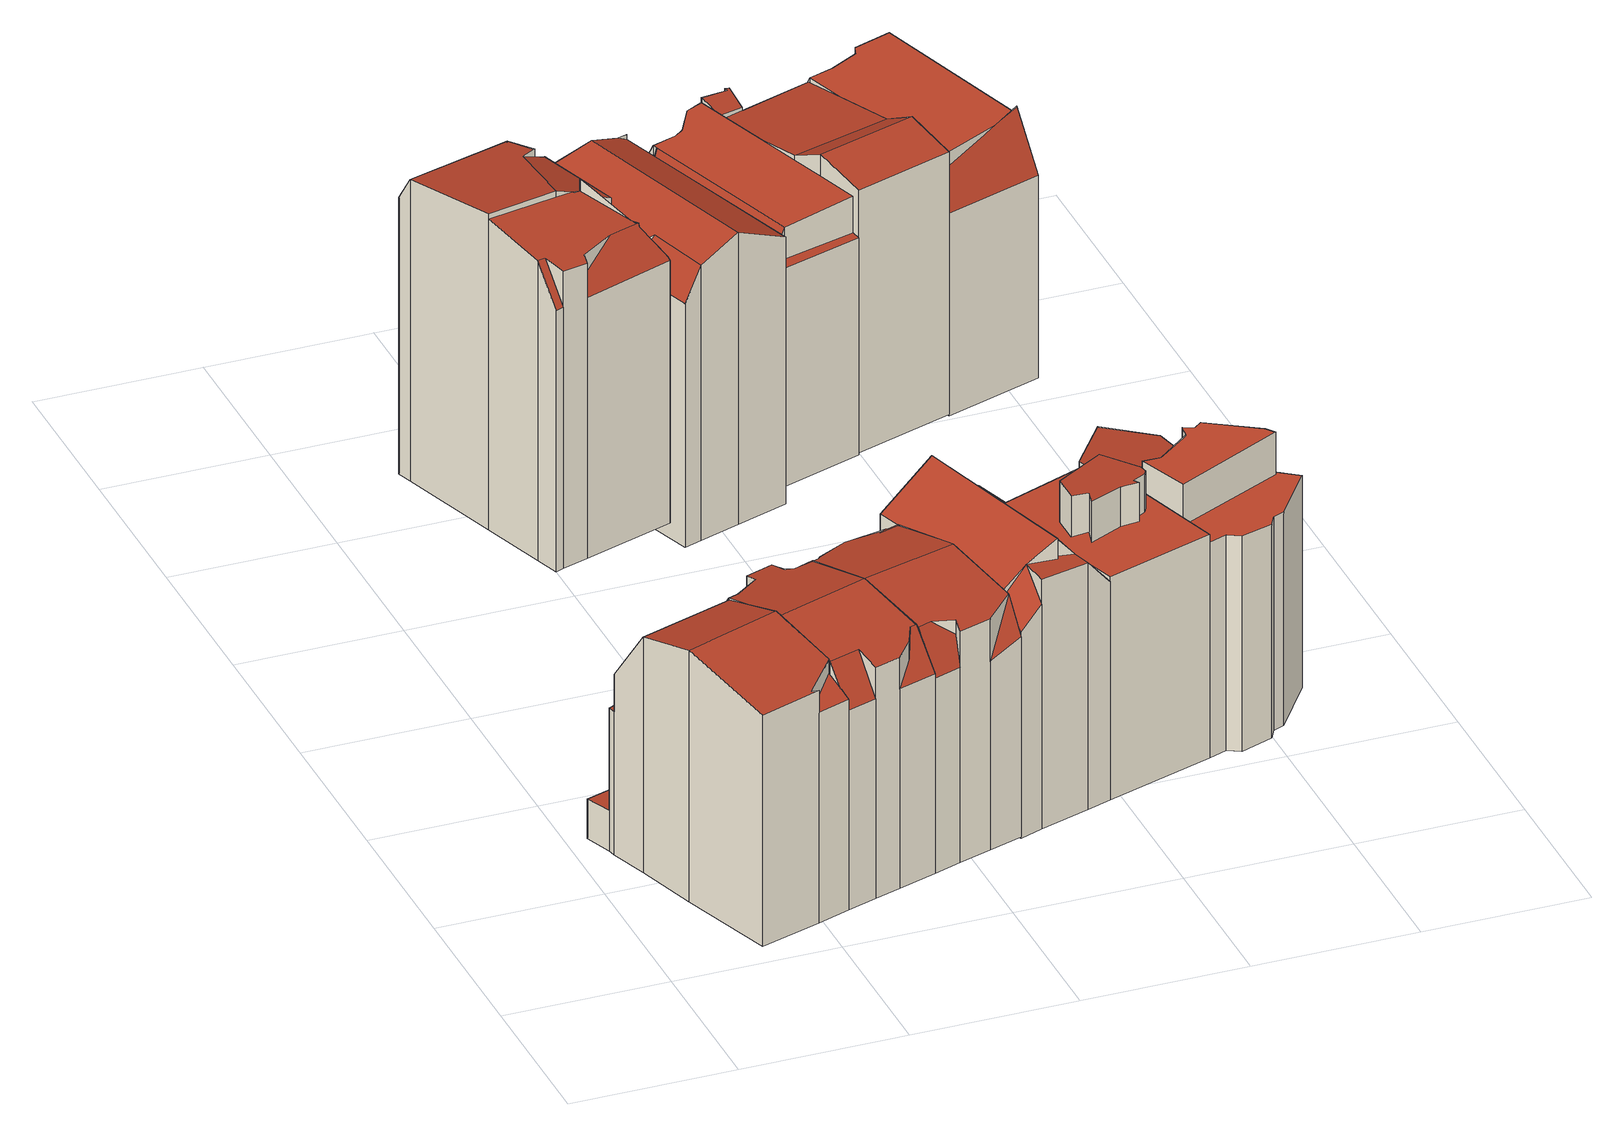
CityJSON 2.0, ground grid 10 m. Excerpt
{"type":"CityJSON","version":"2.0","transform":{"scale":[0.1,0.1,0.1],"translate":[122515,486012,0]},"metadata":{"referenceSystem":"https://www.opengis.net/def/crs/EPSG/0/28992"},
"CityObjects":{
"building1":{"type":"Building","attributes":{"aantal_verblijfsobjecten":3,"bouwjaar":1798,"gebruiksdoel":"woonfunctie","oppervlakte_max":138,"oppervlakte_min":60,"rdf_seealso":"http://bag.basisregistraties.overheid.nl/bag/id/pand/0363100012181000","rf_extrusion_mode":"standard","rf_force_lod11":false,"rf_h_ground":0.831,"rf_h_pc_98p":0,"rf_h_roof_50p":16.26,"rf_h_roof_70p":16.51,"rf_h_roof_max":16.89,"rf_h_roof_min":13.87,"rf_h_roof_ridge":16.87,"rf_is_glass_roof":false,"rf_nodata_frac":0.0863,"rf_nodata_r":0,"rf_pc_select":"_HIGHEST_YET_INSUFFICIENT_COVERAGE","rf_pc_year":0,"rf_pointcloud_unusable":false,"rf_pt_density":16.64,"rf_ridgelines":3,"rf_rmse_lod22":0.316,"rf_roof_planes":8,"rf_roof_type":"slanted","rf_success":true,"rf_t_run":19,"rf_volume_lod22":1208.92,"status":"Pand in gebruik (niet ingemeten)"},"children":["building1-1"]},
"building1-1":{"type":"BuildingPart","parents":["building1"],"geometry":[{"type":"Solid","lod":"2.2","boundaries":[[[[0,1,2,3,4,5,6,7,8,9,10,11,12,13]],[[14,10,9,15]],[[16,11,10,14,17]],[[18,3,2,19]],[[20,21,22,23]],[[23,22,24,25]],[[26,6,5,27,28]],[[17,14,29,30]],[[30,29,31,32]],[[15,9,8,31]],[[33,34,21,20]],[[34,4,3,18]],[[35,36,37,38]],[[28,27,39,40]],[[27,5,4,34,33]],[[41,12,11,16]],[[32,31,8,7,42]],[[40,39,36,35]],[[43,44,45,46]],[[25,24,47,48]],[[46,45,0,13,49]],[[38,37,25,50]],[[50,25,44,43]],[[19,2,1,51]],[[48,47,51,52]],[[52,51,1,0,45]],[[42,7,6,26]],[[49,13,12,41]],[[15,31,29,14]],[[51,47,24,22,21,34,18,19]],[[52,45,44,25,37,36,39,27,33,20,23,25,48]],[[42,41,16,17,30,32]],[[26,49,41,42]],[[49,26,28,40,35,38,50,43,46]]]],"semantics":{"surfaces":[{"type":"GroundSurface"},{"type":"WallSurface","on_footprint_edge":true},{"type":"WallSurface","on_footprint_edge":false},{"type":"RoofSurface","rf_azimuth":161.46,"rf_h_roof_50p":14.65,"rf_h_roof_70p":15.18,"rf_h_roof_max":16,"rf_h_roof_min":14.29,"rf_slope":29.44},{"type":"RoofSurface","rf_azimuth":358.94,"rf_h_roof_50p":3.27,"rf_h_roof_70p":3.31,"rf_h_roof_max":9.89,"rf_h_roof_min":3.2,"rf_slope":2.71},{"type":"RoofSurface","rf_azimuth":339.65,"rf_h_roof_50p":9.89,"rf_h_roof_70p":9.92,"rf_h_roof_max":13.31,"rf_h_roof_min":9.84,"rf_slope":4.4},{"type":"RoofSurface","rf_azimuth":163.79,"rf_h_roof_50p":16.29,"rf_h_roof_70p":16.53,"rf_h_roof_max":16.92,"rf_h_roof_min":15.61,"rf_slope":11.53},{"type":"RoofSurface","rf_azimuth":339.76,"rf_h_roof_50p":16.26,"rf_h_roof_70p":16.46,"rf_h_roof_max":16.92,"rf_h_roof_min":15.72,"rf_slope":14.56},{"type":"RoofSurface","rf_azimuth":341.65,"rf_h_roof_50p":13.78,"rf_h_roof_70p":14.47,"rf_h_roof_max":15.76,"rf_h_roof_min":11.69,"rf_slope":55.65}],"values":[[0,1,1,1,2,2,1,2,2,1,2,1,2,2,1,1,1,2,2,2,1,2,2,1,2,1,1,1,3,4,5,6,7,8]]}}]},
"building2":{"type":"Building","attributes":{"aantal_verblijfsobjecten":3,"bouwjaar":1832,"gebruiksdoel":"woonfunctie","oppervlakte_max":116,"oppervlakte_min":57,"rdf_seealso":"http://bag.basisregistraties.overheid.nl/bag/id/pand/0363100012181001","rf_extrusion_mode":"standard","rf_force_lod11":false,"rf_h_ground":0.788,"rf_h_pc_98p":0,"rf_h_roof_50p":16.22,"rf_h_roof_70p":16.48,"rf_h_roof_max":16.85,"rf_h_roof_min":13.86,"rf_h_roof_ridge":16.77,"rf_is_glass_roof":false,"rf_nodata_frac":0,"rf_nodata_r":0,"rf_pc_select":"PREFERRED_AND_LATEST","rf_pc_year":0,"rf_pointcloud_unusable":false,"rf_pt_density":17.31,"rf_ridgelines":6,"rf_rmse_lod22":0.203,"rf_roof_planes":6,"rf_roof_type":"slanted","rf_success":true,"rf_t_run":22,"rf_volume_lod22":1106.76,"status":"Pand in gebruik"},"children":["building2-1"]},
"building2-1":{"type":"BuildingPart","parents":["building2"],"geometry":[{"type":"Solid","lod":"2.2","boundaries":[[[[53,54,55,56,9,57,58,59,60,61,62,63,64,65]],[[66,67,62,61,68,69]],[[69,68,70,71]],[[71,70,72]],[[73,64,63,74]],[[75,65,64,73]],[[76,57,9,77]],[[74,63,62,67]],[[78,54,53,79]],[[80,81,82,83]],[[84,60,59,85]],[[77,9,56,86]],[[87,86,56,55,81,80]],[[88,58,57,76]],[[89,90,67,66]],[[90,89,91]],[[85,59,58,88]],[[79,53,65,75]],[[68,61,60,84]],[[86,87,92]],[[81,55,54,78]],[[83,82,93]],[[90,91,73,74,67]],[[85,88,75,73,91,89,66,69,71,72]],[[68,84,85,72,70]],[[86,92,76,77]],[[93,82,81,78,79]],[[83,93,79,75,88,76,92,87,80]]]],"semantics":{"surfaces":[{"type":"GroundSurface"},{"type":"WallSurface","on_footprint_edge":true},{"type":"WallSurface","on_footprint_edge":false},{"type":"RoofSurface","rf_azimuth":345.13,"rf_h_roof_50p":14.17,"rf_h_roof_70p":14.57,"rf_h_roof_max":15.8,"rf_h_roof_min":12.87,"rf_slope":60.4},{"type":"RoofSurface","rf_azimuth":341.08,"rf_h_roof_50p":16.22,"rf_h_roof_70p":16.42,"rf_h_roof_max":16.81,"rf_h_roof_min":15.47,"rf_slope":11.62},{"type":"RoofSurface","rf_azimuth":339.84,"rf_h_roof_50p":14.26,"rf_h_roof_70p":15.01,"rf_h_roof_max":15.83,"rf_h_roof_min":12.77,"rf_slope":57.75},{"type":"RoofSurface","rf_azimuth":161.69,"rf_h_roof_50p":15.33,"rf_h_roof_70p":15.78,"rf_h_roof_max":16.29,"rf_h_roof_min":13.88,"rf_slope":56.75},{"type":"RoofSurface","rf_azimuth":161.69,"rf_h_roof_50p":14.62,"rf_h_roof_70p":15.1,"rf_h_roof_max":15.85,"rf_h_roof_min":13.89,"rf_slope":56.75},{"type":"RoofSurface","rf_azimuth":161.86,"rf_h_roof_50p":16.28,"rf_h_roof_70p":16.48,"rf_h_roof_max":16.81,"rf_h_roof_min":15.58,"rf_slope":11.84}],"values":[[0,1,2,2,1,1,1,1,1,2,1,1,1,1,2,2,1,1,1,2,1,2,3,4,5,6,7,8]]}}]},
"building3":{"type":"Building","attributes":{"aantal_verblijfsobjecten":0,"bouwjaar":1005,"rdf_seealso":"http://bag.basisregistraties.overheid.nl/bag/id/pand/0363100012181008","rf_extrusion_mode":"standard","rf_force_lod11":false,"rf_h_ground":1.09,"rf_h_pc_98p":0,"rf_h_roof_50p":3.49,"rf_h_roof_70p":3.51,"rf_h_roof_max":3.62,"rf_h_roof_min":3.36,"rf_is_glass_roof":false,"rf_nodata_frac":0.0588,"rf_nodata_r":0,"rf_pc_select":"PREFERRED_AND_LATEST","rf_pc_year":0,"rf_pointcloud_unusable":false,"rf_pt_density":13.25,"rf_ridgelines":0,"rf_rmse_lod22":0.114,"rf_roof_planes":1,"rf_roof_type":"horizontal","rf_success":true,"rf_t_run":1,"rf_volume_lod22":9.52,"status":"Pand in gebruik"},"children":["building3-1"]},
"building3-1":{"type":"BuildingPart","parents":["building3"],"geometry":[{"type":"Solid","lod":"2.2","boundaries":[[[[94,95,96,97]],[[98,95,94,99]],[[99,94,97,100]],[[101,96,95,98]],[[100,97,96,101]],[[100,101,98,99]]]],"semantics":{"surfaces":[{"type":"GroundSurface"},{"type":"WallSurface","on_footprint_edge":true},{"type":"RoofSurface","rf_azimuth":84.79,"rf_h_roof_50p":3.46,"rf_h_roof_70p":3.51,"rf_h_roof_max":3.56,"rf_h_roof_min":3.37,"rf_slope":5.1}],"values":[[0,1,1,1,1,2]]}}]},
"building4":{"type":"Building","attributes":{"aantal_verblijfsobjecten":5,"bouwjaar":1817,"gebruiksdoel":"woonfunctie","oppervlakte_max":66,"oppervlakte_min":22,"rdf_seealso":"http://bag.basisregistraties.overheid.nl/bag/id/pand/0363100012181002","rf_extrusion_mode":"standard","rf_force_lod11":false,"rf_h_ground":0.75,"rf_h_pc_98p":0,"rf_h_roof_50p":16.23,"rf_h_roof_70p":16.47,"rf_h_roof_max":16.87,"rf_h_roof_min":15.66,"rf_h_roof_ridge":16.78,"rf_is_glass_roof":false,"rf_nodata_frac":0.00673,"rf_nodata_r":0,"rf_pc_select":"PREFERRED_AND_LATEST","rf_pc_year":0,"rf_pointcloud_unusable":false,"rf_pt_density":17.14,"rf_ridgelines":7,"rf_rmse_lod22":0.161,"rf_roof_planes":7,"rf_roof_type":"slanted","rf_success":true,"rf_t_run":19,"rf_volume_lod22":1106.43,"status":"Pand in gebruik"},"children":["building4-1"]},
"building4-1":{"type":"BuildingPart","parents":["building4"],"geometry":[{"type":"Solid","lod":"2.2","boundaries":[[[[102,63,103,104,105,106,107,108,109,54,110,65]],[[75,65,110,111]],[[112,113,114,115]],[[116,104,103,117]],[[111,110,54,118]],[[117,103,63,119]],[[120,121,122]],[[115,114,123]],[[121,120,124,125]],[[125,124,109,108,126,127]],[[128,106,105,129]],[[129,105,104,116]],[[130,102,65,75]],[[119,63,102,130]],[[126,108,107,131]],[[131,107,106,128]],[[127,126,128]],[[118,54,109,124]],[[113,112,132]],[[113,132,133,116,117,119,130,123,114]],[[128,126,131]],[[127,128,129,75,111,122,121,125]],[[118,124,120,122,111]],[[133,132,112,115,123,130,75,129,116]]]],"semantics":{"surfaces":[{"type":"GroundSurface"},{"type":"WallSurface","on_footprint_edge":true},{"type":"WallSurface","on_footprint_edge":false},{"type":"RoofSurface","rf_azimuth":341.86,"rf_h_roof_50p":13.62,"rf_h_roof_70p":14.2,"rf_h_roof_max":15.78,"rf_h_roof_min":12.37,"rf_slope":62.56},{"type":"RoofSurface","rf_azimuth":170.9,"rf_h_roof_50p":14.46,"rf_h_roof_70p":15.29,"rf_h_roof_max":15.71,"rf_h_roof_min":13.64,"rf_slope":63.28},{"type":"RoofSurface","rf_azimuth":160.39,"rf_h_roof_50p":16.25,"rf_h_roof_70p":16.47,"rf_h_roof_max":16.82,"rf_h_roof_min":15.55,"rf_slope":12.12},{"type":"RoofSurface","rf_azimuth":162.35,"rf_h_roof_50p":15.11,"rf_h_roof_70p":15.63,"rf_h_roof_max":16.27,"rf_h_roof_min":13.67,"rf_slope":61.57},{"type":"RoofSurface","rf_azimuth":344.55,"rf_h_roof_50p":16.2,"rf_h_roof_70p":16.42,"rf_h_roof_max":16.82,"rf_h_roof_min":15.61,"rf_slope":12.05}],"values":[[0,1,2,1,1,1,2,2,2,1,1,1,1,1,1,1,2,1,2,3,4,5,6,7]]}}]},
"building5":{"type":"Building","attributes":{"aantal_verblijfsobjecten":4,"bouwjaar":1815,"gebruiksdoel":"woonfunctie","oppervlakte_max":259,"oppervlakte_min":38,"rdf_seealso":"http://bag.basisregistraties.overheid.nl/bag/id/pand/0363100012181012","rf_extrusion_mode":"standard","rf_force_lod11":false,"rf_h_ground":1.05,"rf_h_pc_98p":0,"rf_h_roof_50p":20.27,"rf_h_roof_70p":20.51,"rf_h_roof_max":21.01,"rf_h_roof_min":18.12,"rf_h_roof_ridge":20.79,"rf_is_glass_roof":false,"rf_nodata_frac":0.0023,"rf_nodata_r":0,"rf_pc_select":"PREFERRED_AND_LATEST","rf_pc_year":0,"rf_pointcloud_unusable":false,"rf_pt_density":17.27,"rf_ridgelines":4,"rf_rmse_lod22":0.222,"rf_roof_planes":7,"rf_roof_type":"slanted","rf_success":true,"rf_t_run":30,"rf_volume_lod22":2069.6,"status":"Pand in gebruik"},"children":["building5-1"]},
"building5-1":{"type":"BuildingPart","parents":["building5"],"geometry":[{"type":"Solid","lod":"2.2","boundaries":[[[[134,135,136,137,138,139,140,141,142,143,144,145,146]],[[147,148,149,150,151]],[[152,153,149,148]],[[154,155,156]],[[157,138,137,158]],[[158,137,136,159]],[[160,134,146,161]],[[159,136,135,162]],[[163,164,165]],[[166,145,144,163]],[[151,150,167]],[[168,142,141,169]],[[153,139,138,157]],[[170,171,140,139,153,152]],[[172,173,155,154]],[[164,163,144,143,173,172]],[[173,143,142,168]],[[174,175,176]],[[177,178,176]],[[179,180,181]],[[171,170,182]],[[178,177,183,182]],[[183,177,184]],[[180,179,184]],[[148,147,185]],[[161,146,145,166]],[[169,141,140,171]],[[162,135,134,160,186]],[[186,160,175,174]],[[153,157,158,167,150,149]],[[180,156,155,173,168,169,181]],[[148,185,174,176,178,182,170,152]],[[161,166,163,165]],[[171,182,183,184,179,181,169]],[[162,151,167,158,159]],[[186,174,185,147,151,162]],[[175,160,161,165,164,172,154,156,180,184,177,176]]]],"semantics":{"surfaces":[{"type":"GroundSurface"},{"type":"WallSurface","on_footprint_edge":false},{"type":"WallSurface","on_footprint_edge":true},{"type":"RoofSurface","rf_azimuth":72.14,"rf_h_roof_50p":18.73,"rf_h_roof_70p":19.5,"rf_h_roof_max":20.1,"rf_h_roof_min":17.7,"rf_slope":58.79},{"type":"RoofSurface","rf_azimuth":161.89,"rf_h_roof_50p":19.08,"rf_h_roof_70p":19.36,"rf_h_roof_max":20.39,"rf_h_roof_min":18.01,"rf_slope":58.92},{"type":"RoofSurface","rf_azimuth":71.97,"rf_h_roof_50p":19.86,"rf_h_roof_70p":20.15,"rf_h_roof_max":20.73,"rf_h_roof_min":19.26,"rf_slope":24.96},{"type":"RoofSurface","rf_azimuth":161.89,"rf_h_roof_50p":18.77,"rf_h_roof_70p":18.77,"rf_h_roof_max":19.96,"rf_h_roof_min":18.77,"rf_slope":58.91},{"type":"RoofSurface","rf_azimuth":72.14,"rf_h_roof_50p":19.08,"rf_h_roof_70p":19.67,"rf_h_roof_max":20.96,"rf_h_roof_min":17.51,"rf_slope":58.79},{"type":"RoofSurface","rf_azimuth":342.54,"rf_h_roof_50p":18.87,"rf_h_roof_70p":19.17,"rf_h_roof_max":20.13,"rf_h_roof_min":17.99,"rf_slope":60.02},{"type":"RoofSurface","rf_azimuth":357.66,"rf_h_roof_50p":20.44,"rf_h_roof_70p":20.66,"rf_h_roof_max":21.03,"rf_h_roof_min":19.87,"rf_slope":8.28},{"type":"RoofSurface","rf_azimuth":149.21,"rf_h_roof_50p":20.34,"rf_h_roof_70p":20.5,"rf_h_roof_max":21.03,"rf_h_roof_min":19.88,"rf_slope":9.53}],"values":[[0,1,1,1,2,2,2,2,1,2,1,2,2,2,1,2,2,1,1,1,1,1,1,1,1,2,2,2,1,3,4,5,6,7,8,9,10]]}}]},
"building6":{"type":"Building","attributes":{"aantal_verblijfsobjecten":8,"bouwjaar":1816,"gebruiksdoel":"woonfunctie","oppervlakte_max":60,"oppervlakte_min":25,"rdf_seealso":"http://bag.basisregistraties.overheid.nl/bag/id/pand/0363100012180997","rf_extrusion_mode":"standard","rf_force_lod11":false,"rf_h_ground":0.72,"rf_h_pc_98p":0,"rf_h_roof_50p":16.97,"rf_h_roof_70p":17.3,"rf_h_roof_max":17.85,"rf_h_roof_min":14.58,"rf_h_roof_ridge":17.91,"rf_is_glass_roof":false,"rf_nodata_frac":0.00658,"rf_nodata_r":0,"rf_pc_select":"PREFERRED_AND_LATEST","rf_pc_year":0,"rf_pointcloud_unusable":false,"rf_pt_density":17.13,"rf_ridgelines":6,"rf_rmse_lod22":0.337,"rf_roof_planes":8,"rf_roof_type":"slanted","rf_success":true,"rf_t_run":18,"rf_volume_lod22":1196.83,"status":"Pand in gebruik"},"children":["building6-1"]},
"building6-1":{"type":"BuildingPart","parents":["building6"],"geometry":[{"type":"Solid","lod":"2.2","boundaries":[[[[187,188,189,190,191,192,193,194]],[[195,188,187,196,197]],[[197,196,198]],[[196,187,194,199]],[[200,191,190,201]],[[202,192,191,200]],[[199,194,193,203]],[[204,203,193,192,202]],[[205,189,188,195]],[[201,190,189,205]],[[203,204,206]],[[207,208,206]],[[209,210,211]],[[208,207,210,209]],[[203,206,198,196,199]],[[209,211,202,200,201,205]],[[208,209,205,195,197,198,206]],[[210,207,206,204,202,211]]]],"semantics":{"surfaces":[{"type":"GroundSurface"},{"type":"WallSurface","on_footprint_edge":true},{"type":"WallSurface","on_footprint_edge":false},{"type":"RoofSurface","rf_azimuth":204.14,"rf_h_roof_50p":15.51,"rf_h_roof_70p":15.84,"rf_h_roof_max":16.96,"rf_h_roof_min":14.65,"rf_slope":52.48},{"type":"RoofSurface","rf_azimuth":73.31,"rf_h_roof_50p":16.24,"rf_h_roof_70p":16.97,"rf_h_roof_max":18.26,"rf_h_roof_min":14.32,"rf_slope":49.65},{"type":"RoofSurface","rf_azimuth":250.34,"rf_h_roof_50p":16.96,"rf_h_roof_70p":17.45,"rf_h_roof_max":18.26,"rf_h_roof_min":15.64,"rf_slope":32.39},{"type":"RoofSurface","rf_azimuth":135.95,"rf_h_roof_50p":16.54,"rf_h_roof_70p":16.58,"rf_h_roof_max":16.7,"rf_h_roof_min":16.42,"rf_slope":6.56}],"values":[[0,1,2,1,1,1,1,1,1,1,2,2,2,2,3,4,5,6]]}}]},
"building7":{"type":"Building","attributes":{"aantal_verblijfsobjecten":12,"bouwjaar":1862,"gebruiksdoel":"woonfunctie","oppervlakte_max":36,"oppervlakte_min":21,"rdf_seealso":"http://bag.basisregistraties.overheid.nl/bag/id/pand/0363100012181009","rf_extrusion_mode":"standard","rf_force_lod11":false,"rf_h_ground":0.032,"rf_h_pc_98p":0,"rf_h_roof_50p":17.84,"rf_h_roof_70p":18.15,"rf_h_roof_max":18.54,"rf_h_roof_min":15.36,"rf_h_roof_ridge":18.61,"rf_is_glass_roof":false,"rf_nodata_frac":0.0373,"rf_nodata_r":0,"rf_pc_select":"PREFERRED_AND_LATEST","rf_pc_year":0,"rf_pointcloud_unusable":false,"rf_pt_density":16.16,"rf_ridgelines":3,"rf_rmse_lod22":0.46,"rf_roof_planes":7,"rf_roof_type":"slanted","rf_success":true,"rf_t_run":19,"rf_volume_lod22":1849.55,"status":"Pand in gebruik"},"children":["building7-1"]},
"building7-1":{"type":"BuildingPart","parents":["building7"],"geometry":[{"type":"Solid","lod":"2.2","boundaries":[[[[212,213,214,215,216,217,218,219,220,221,222,223,224,225]],[[226,218,217,227]],[[228,219,218,226]],[[227,217,216,229]],[[229,216,215,230]],[[231,221,220,232]],[[233,232,220,219,228]],[[234,223,222,235]],[[236,225,224,237]],[[237,224,223,234]],[[238,214,213,239]],[[240,236,241]],[[235,222,221,231]],[[242,238,243,244]],[[230,215,214,238,242]],[[232,233,245]],[[244,243,246,247]],[[247,246,212,225,236,240]],[[239,213,212,246]],[[241,236,237,234]],[[232,245,248,235,231]],[[244,248,245,233,228,226,227,229,230,242]],[[239,246,243,238]],[[248,244,247,240,241,234,235]]]],"semantics":{"surfaces":[{"type":"GroundSurface"},{"type":"WallSurface","on_footprint_edge":true},{"type":"WallSurface","on_footprint_edge":false},{"type":"RoofSurface","rf_azimuth":251.85,"rf_h_roof_50p":16.57,"rf_h_roof_70p":17.07,"rf_h_roof_max":17.84,"rf_h_roof_min":15.31,"rf_slope":57.93},{"type":"RoofSurface","rf_azimuth":71.86,"rf_h_roof_50p":17.73,"rf_h_roof_70p":18.09,"rf_h_roof_max":18.74,"rf_h_roof_min":16.87,"rf_slope":25.48},{"type":"RoofSurface","rf_azimuth":341.27,"rf_h_roof_50p":16.36,"rf_h_roof_70p":16.82,"rf_h_roof_max":18.33,"rf_h_roof_min":14.97,"rf_slope":55.75},{"type":"RoofSurface","rf_azimuth":357.41,"rf_h_roof_50p":15.38,"rf_h_roof_70p":15.38,"rf_h_roof_max":16.58,"rf_h_roof_min":15.38,"rf_slope":0.895},{"type":"RoofSurface","rf_azimuth":251.87,"rf_h_roof_50p":17.86,"rf_h_roof_70p":18.2,"rf_h_roof_max":18.74,"rf_h_roof_min":16.88,"rf_slope":23.31}],"values":[[0,1,1,1,1,1,1,1,1,1,1,2,1,2,1,2,2,1,1,3,4,5,6,7]]}}]},
"building8":{"type":"Building","attributes":{"aantal_verblijfsobjecten":4,"bouwjaar":1996,"gebruiksdoel":"woonfunctie","oppervlakte_max":107,"oppervlakte_min":60,"rdf_seealso":"http://bag.basisregistraties.overheid.nl/bag/id/pand/0363100012170699","rf_extrusion_mode":"standard","rf_force_lod11":false,"rf_h_ground":0.678,"rf_h_pc_98p":0,"rf_h_roof_50p":14.93,"rf_h_roof_70p":14.99,"rf_h_roof_max":17.51,"rf_h_roof_min":5.85,"rf_is_glass_roof":false,"rf_nodata_frac":0.05,"rf_nodata_r":0,"rf_pc_select":"PREFERRED_AND_LATEST","rf_pc_year":0,"rf_pointcloud_unusable":false,"rf_pt_density":16.94,"rf_ridgelines":0,"rf_rmse_lod22":0.355,"rf_roof_planes":7,"rf_roof_type":"slanted","rf_success":true,"rf_t_run":21,"rf_volume_lod22":1111.61,"status":"Pand in gebruik"},"children":["building8-1"]},
"building8-1":{"type":"BuildingPart","parents":["building8"],"geometry":[{"type":"Solid","lod":"2.2","boundaries":[[[[249,250,191,251,252,253]],[[254,255,252,251,256]],[[257,253,252,255]],[[258,259,255,254]],[[256,251,191,260]],[[260,191,250,261]],[[262,263,259,258]],[[263,249,253,257]],[[264,265,266,267]],[[261,250,249,263,262]],[[268,269,270,271]],[[272,273,274,275]],[[271,270,273,272]],[[276,277,265,264]],[[278,279,277,276]],[[275,274,279,278]],[[267,266,280,281]],[[281,280,282,283]],[[283,282,284,285]],[[285,284,269,268]],[[263,257,255,259]],[[261,262,258,254,256,260],[269,284,282,280,266,265,277,279,274,273,270]],[[285,268,271,272,275,278,276,264,267,281,283]]]],"semantics":{"surfaces":[{"type":"GroundSurface"},{"type":"WallSurface","on_footprint_edge":true},{"type":"WallSurface","on_footprint_edge":false},{"type":"RoofSurface","rf_azimuth":348.78,"rf_h_roof_50p":5.85,"rf_h_roof_70p":5.87,"rf_h_roof_max":15,"rf_h_roof_min":5.79,"rf_slope":2.35},{"type":"RoofSurface","rf_azimuth":166.42,"rf_h_roof_50p":14.98,"rf_h_roof_70p":14.99,"rf_h_roof_max":17.57,"rf_h_roof_min":14.92,"rf_slope":0.498},{"type":"RoofSurface","rf_azimuth":99.85,"rf_h_roof_50p":17.48,"rf_h_roof_70p":17.51,"rf_h_roof_max":17.57,"rf_h_roof_min":17.37,"rf_slope":2.58}],"values":[[0,1,1,2,1,1,2,1,2,1,2,2,2,2,2,2,2,2,2,2,3,4,5]]}}]},
"building9":{"type":"Building","attributes":{"aantal_verblijfsobjecten":3,"bouwjaar":1005,"gebruiksdoel":"woonfunctie","oppervlakte_max":133,"oppervlakte_min":96,"rdf_seealso":"http://bag.basisregistraties.overheid.nl/bag/id/pand/0363100012181010","rf_extrusion_mode":"standard","rf_force_lod11":false,"rf_h_ground":0.21,"rf_h_pc_98p":0,"rf_h_roof_50p":16.23,"rf_h_roof_70p":16.31,"rf_h_roof_max":16.55,"rf_h_roof_min":14.27,"rf_h_roof_ridge":15.07,"rf_is_glass_roof":false,"rf_nodata_frac":0.0117,"rf_nodata_r":0,"rf_pc_select":"PREFERRED_AND_LATEST","rf_pc_year":0,"rf_pointcloud_unusable":false,"rf_pt_density":16.85,"rf_ridgelines":4,"rf_rmse_lod22":0.38,"rf_roof_planes":9,"rf_roof_type":"slanted","rf_success":true,"rf_t_run":28,"rf_volume_lod22":1315.94,"status":"Pand in gebruik"},"children":["building9-1"]},
"building9-1":{"type":"BuildingPart","parents":["building9"],"geometry":[{"type":"Solid","lod":"2.2","boundaries":[[[[286,287,288,289,290,291,292,293,294,295,296,297,298]],[[299,289,288,300,301]],[[302,287,286,303]],[[303,286,298,304]],[[304,298,297,305]],[[306,291,290,307]],[[308,309,307,310]],[[305,297,296,311]],[[312,292,291,306]],[[313,311,296,295,314]],[[315,316,317]],[[311,313,317]],[[318,319,293,292,312]],[[320,294,293,319]],[[321,322,323]],[[316,315,324,325]],[[326,320,327]],[[325,324,327]],[[319,318,328]],[[309,308,328]],[[310,307,290,289,299]],[[314,295,294,320,326]],[[301,300,322,321]],[[300,288,287,302]],[[319,328,308,325,327,320]],[[309,328,318,312,306,307]],[[314,326,327,324,315,317,313]],[[301,321,323,316,325,308,310,299]],[[300,302,303,304,305,311,317,316,323,322]]]],"semantics":{"surfaces":[{"type":"GroundSurface"},{"type":"WallSurface","on_footprint_edge":true},{"type":"WallSurface","on_footprint_edge":false},{"type":"RoofSurface","rf_azimuth":252.26,"rf_h_roof_50p":14.83,"rf_h_roof_70p":15.53,"rf_h_roof_max":16.79,"rf_h_roof_min":12.8,"rf_slope":64.03},{"type":"RoofSurface","rf_azimuth":159.17,"rf_h_roof_50p":14.18,"rf_h_roof_70p":14.22,"rf_h_roof_max":16.32,"rf_h_roof_min":14.09,"rf_slope":12.59},{"type":"RoofSurface","rf_azimuth":348.33,"rf_h_roof_50p":14.29,"rf_h_roof_70p":14.35,"rf_h_roof_max":14.44,"rf_h_roof_min":14.16,"rf_slope":7.84},{"type":"RoofSurface","rf_azimuth":251.35,"rf_h_roof_50p":16.3,"rf_h_roof_70p":16.34,"rf_h_roof_max":16.79,"rf_h_roof_min":16.17,"rf_slope":2.47},{"type":"RoofSurface","rf_azimuth":341.82,"rf_h_roof_50p":14.43,"rf_h_roof_70p":15.28,"rf_h_roof_max":16.32,"rf_h_roof_min":12.73,"rf_slope":60.81}],"values":[[0,1,1,1,1,1,2,1,1,1,2,2,1,1,2,2,2,2,2,2,1,1,2,1,3,4,5,6,7]]}}]},
"building10":{"type":"Building","attributes":{"aantal_verblijfsobjecten":3,"bouwjaar":1922,"gebruiksdoel":"industriefunctie,woonfunctie","oppervlakte_max":135,"oppervlakte_min":21,"rdf_seealso":"http://bag.basisregistraties.overheid.nl/bag/id/pand/0363100012170413","rf_extrusion_mode":"standard","rf_force_lod11":false,"rf_h_ground":0.682,"rf_h_pc_98p":0,"rf_h_roof_50p":14.42,"rf_h_roof_70p":16.79,"rf_h_roof_max":17.1,"rf_h_roof_min":14.11,"rf_is_glass_roof":false,"rf_nodata_frac":0.172,"rf_nodata_r":0.161,"rf_pc_select":"_HIGHEST_YET_INSUFFICIENT_COVERAGE","rf_pc_year":0,"rf_pointcloud_unusable":false,"rf_pt_density":17.17,"rf_ridgelines":0,"rf_rmse_lod22":0.376,"rf_roof_planes":5,"rf_roof_type":"slanted","rf_success":true,"rf_t_run":13,"rf_volume_lod22":1131.43,"status":"Pand in gebruik"},"children":["building10-1"]},
"building10-1":{"type":"BuildingPart","parents":["building10"],"geometry":[{"type":"Solid","lod":"2.2","boundaries":[[[[329,330,331,332,333,334,250,335,336,337,338,339,340,341,342]],[[343,333,332,344]],[[345,334,333,343]],[[344,332,331,346]],[[346,331,330,347]],[[348,339,338,349]],[[350,351,336,335,352,353]],[[354,355,351,350]],[[349,338,337,356]],[[357,358,342,341,359,360]],[[359,341,340,361]],[[361,340,339,348]],[[362,363,364,365]],[[360,359,366,367]],[[367,366,363,362]],[[356,337,336,351]],[[368,250,334,345]],[[352,335,250,368]],[[365,364,355,354]],[[369,329,342,358]],[[347,330,329,369]],[[353,352,370,371]],[[371,370,358,357]],[[355,364,363,366,359,361,348,349,356,351]],[[371,357,360,367,362,365,354,350,353]],[[358,370,352,368,345,343,344,346,347,369]]]],"semantics":{"surfaces":[{"type":"GroundSurface"},{"type":"WallSurface","on_footprint_edge":true},{"type":"WallSurface","on_footprint_edge":false},{"type":"RoofSurface","rf_azimuth":51,"rf_h_roof_50p":14.3,"rf_h_roof_70p":14.38,"rf_h_roof_max":16.9,"rf_h_roof_min":14.07,"rf_slope":3.93},{"type":"RoofSurface","rf_azimuth":8.07,"rf_h_roof_50p":16.91,"rf_h_roof_70p":16.93,"rf_h_roof_max":17.01,"rf_h_roof_min":16.83,"rf_slope":1.7},{"type":"RoofSurface","rf_azimuth":84.57,"rf_h_roof_50p":14.32,"rf_h_roof_70p":14.37,"rf_h_roof_max":17,"rf_h_roof_min":14.2,"rf_slope":1.68}],"values":[[0,1,1,1,1,1,1,2,1,1,1,1,2,2,2,1,1,1,2,1,1,2,2,3,4,5]]}}]},
"building11":{"type":"Building","attributes":{"aantal_verblijfsobjecten":2,"bouwjaar":1819,"gebruiksdoel":"woonfunctie","oppervlakte_max":139,"oppervlakte_min":139,"rdf_seealso":"http://bag.basisregistraties.overheid.nl/bag/id/pand/0363100012170751","rf_extrusion_mode":"standard","rf_force_lod11":false,"rf_h_ground":0.265,"rf_h_pc_98p":0,"rf_h_roof_50p":16.51,"rf_h_roof_70p":17.13,"rf_h_roof_max":17.84,"rf_h_roof_min":14.47,"rf_h_roof_ridge":17.77,"rf_is_glass_roof":false,"rf_nodata_frac":0,"rf_nodata_r":0,"rf_pc_select":"PREFERRED_AND_LATEST","rf_pc_year":0,"rf_pointcloud_unusable":false,"rf_pt_density":18.08,"rf_ridgelines":3,"rf_rmse_lod22":0.393,"rf_roof_planes":7,"rf_roof_type":"slanted","rf_success":true,"rf_t_run":21,"rf_volume_lod22":1395.22,"status":"Pand in gebruik"},"children":["building11-1"]},
"building11-1":{"type":"BuildingPart","parents":["building11"],"geometry":[{"type":"Solid","lod":"2.2","boundaries":[[[[372,373,374,375,376,377,378,379,380,381,382,383,384,385,386]],[[387,381,380,388]],[[389,382,381,387]],[[388,380,379,390]],[[391,377,376,392]],[[393,394,390,395]],[[396,378,377,391]],[[397,384,383,398]],[[392,376,375,399,400]],[[400,399,394,393]],[[401,373,372,402]],[[402,372,386,403]],[[398,383,382,389]],[[403,386,385,404]],[[405,374,373,401]],[[399,375,374,405]],[[404,385,384,397]],[[395,390,379,378,396]],[[394,398,389,387,388,390]],[[403,404,401,402]],[[399,405,397,398,394]],[[404,397,405,401]],[[395,396,391,392,400,393]]]],"semantics":{"surfaces":[{"type":"GroundSurface"},{"type":"WallSurface","on_footprint_edge":true},{"type":"WallSurface","on_footprint_edge":false},{"type":"RoofSurface","rf_azimuth":341.21,"rf_h_roof_50p":14.11,"rf_h_roof_70p":14.71,"rf_h_roof_max":15.98,"rf_h_roof_min":12.37,"rf_slope":61.47},{"type":"RoofSurface","rf_azimuth":161.87,"rf_h_roof_50p":17.44,"rf_h_roof_70p":17.59,"rf_h_roof_max":17.81,"rf_h_roof_min":17.07,"rf_slope":13.08},{"type":"RoofSurface","rf_azimuth":338.81,"rf_h_roof_50p":16.32,"rf_h_roof_70p":16.45,"rf_h_roof_max":16.69,"rf_h_roof_min":15.96,"rf_slope":6.1},{"type":"RoofSurface","rf_azimuth":342.51,"rf_h_roof_50p":17.13,"rf_h_roof_70p":17.36,"rf_h_roof_max":17.81,"rf_h_roof_min":16.63,"rf_slope":26.61},{"type":"RoofSurface","rf_azimuth":141.7,"rf_h_roof_50p":16.48,"rf_h_roof_70p":16.56,"rf_h_roof_max":16.69,"rf_h_roof_min":16.3,"rf_slope":14.66}],"values":[[0,1,1,1,1,2,1,1,1,2,1,1,1,1,1,1,1,1,3,4,5,6,7]]}}]},
"building12":{"type":"Building","attributes":{"aantal_verblijfsobjecten":2,"bouwjaar":1822,"gebruiksdoel":"woonfunctie","oppervlakte_max":191,"oppervlakte_min":97,"rdf_seealso":"http://bag.basisregistraties.overheid.nl/bag/id/pand/0363100012170414","rf_extrusion_mode":"standard","rf_force_lod11":false,"rf_h_ground":0.23,"rf_h_pc_98p":0,"rf_h_roof_50p":16.25,"rf_h_roof_70p":16.35,"rf_h_roof_max":16.61,"rf_h_roof_min":15.96,"rf_h_roof_ridge":14.23,"rf_is_glass_roof":false,"rf_nodata_frac":0,"rf_nodata_r":0,"rf_pc_select":"PREFERRED_AND_LATEST","rf_pc_year":0,"rf_pointcloud_unusable":false,"rf_pt_density":17.55,"rf_ridgelines":2,"rf_rmse_lod22":0.348,"rf_roof_planes":6,"rf_roof_type":"slanted","rf_success":true,"rf_t_run":19,"rf_volume_lod22":1342.95,"status":"Pand in gebruik"},"children":["building12-1"]},
"building12-1":{"type":"BuildingPart","parents":["building12"],"geometry":[{"type":"Solid","lod":"2.2","boundaries":[[[[406,407,408,409,410,411,412,413,414,415,416,417,418]],[[419,413,412,420]],[[421,414,413,419]],[[420,412,411,422]],[[422,411,410,423]],[[424,425,426]],[[427,428,426]],[[423,410,409,429]],[[430,408,407,431]],[[432,417,416,428,427]],[[433,415,414,421]],[[434,418,417,432]],[[428,416,415,433,435]],[[429,409,408,430]],[[425,406,418,434]],[[431,407,406,425,424]],[[435,433,436,437]],[[438,439,440]],[[437,436,439,438]],[[425,434,432,427,426]],[[437,438,440,431,424,426,428,435]],[[436,430,431,440,439]],[[430,436,433,421,419,420,422,423,429]]]],"semantics":{"surfaces":[{"type":"GroundSurface"},{"type":"WallSurface","on_footprint_edge":true},{"type":"WallSurface","on_footprint_edge":false},{"type":"RoofSurface","rf_azimuth":161.59,"rf_h_roof_50p":14.86,"rf_h_roof_70p":15.81,"rf_h_roof_max":17.1,"rf_h_roof_min":13.57,"rf_slope":63.69},{"type":"RoofSurface","rf_azimuth":207.2,"rf_h_roof_50p":16.26,"rf_h_roof_70p":16.27,"rf_h_roof_max":17.1,"rf_h_roof_min":16.22,"rf_slope":0.367},{"type":"RoofSurface","rf_azimuth":342.27,"rf_h_roof_50p":14.74,"rf_h_roof_70p":15.36,"rf_h_roof_max":16.28,"rf_h_roof_min":14.04,"rf_slope":63.94},{"type":"RoofSurface","rf_azimuth":332.57,"rf_h_roof_50p":14.23,"rf_h_roof_70p":14.26,"rf_h_roof_max":16.3,"rf_h_roof_min":14.14,"rf_slope":7.36}],"values":[[0,1,1,1,1,2,2,1,1,1,1,1,1,1,1,1,2,2,2,3,4,5,6]]}}]}
},
"vertices":[
[15,124,8],[14,129,8],[8,146,8],[66,166,8],[72,147,8],[73,145,8],[81,120,8],[94,83,8],[108,40,8],[113,23,8],[93,16,8],[55,4,8],[35,63,8],[23,101,8],[93,16,142],[113,23,142],[55,4,155],[93,16,156],[66,166,32],[8,146,33],[50,143,99],[50,143,33],[46,131,34],[46,131,99],[45,131,34],[45,131,99],[81,120,158],[73,145,99],[73,145,120],[89,17,143],[89,17,156],[108,40,151],[108,40,159],[72,147,99],[72,147,33],[64,129,138],[64,129,100],[56,127,100],[56,127,138],[61,139,99],[61,139,123],[35,63,168],[94,83,169],[43,125,134],[43,125,100],[15,124,99],[15,124,123],[28,137,33],[28,137,98],[23,101,158],[45,131,127],[14,129,34],[14,129,99],
[166,57,8],[171,42,8],[147,34,8],[131,29,8],[108,38,8],[95,79,8],[81,121,8],[76,137,8],[101,145,8],[118,151,8],[134,156,8],[138,141,8],[152,99,8],[118,151,155],[118,151,133],[101,145,134],[101,145,155],[103,137,147],[103,137,157],[87,123,159],[138,141,159],[134,156,131],[152,99,168],[108,38,159],[113,23,135],[171,42,135],[166,57,159],[147,34,155],[147,34,135],[157,45,146],[157,45,157],[76,137,132],[81,121,159],[131,29,135],[131,29,155],[95,79,168],[121,140,158],[121,140,153],[126,138,158],[127,44,159],[162,56,159],
[105,243,11],[86,236,11],[79,255,11],[98,262,11],[86,236,35],[105,243,34],[98,262,34],[79,255,36],
[138,142,8],[191,175,8],[196,161,8],[211,117,8],[226,72,8],[229,61,8],[208,54,8],[188,48,8],[167,56,8],[167,56,158],[163,157,156],[163,157,145],[144,145,155],[144,145,158],[196,161,158],[191,175,130],[171,42,132],[134,156,130],[189,57,148],[189,57,157],[175,59,158],[142,143,158],[188,48,132],[188,48,155],[208,54,128],[208,54,155],[226,72,157],[211,117,167],[138,142,158],[229,61,135],[188,159,158],[189,159,158],
[76,467,10],[55,531,10],[52,540,10],[126,565,10],[128,565,10],[137,539,10],[155,485,10],[170,439,10],[171,438,10],[115,419,10],[99,414,10],[94,412,10],[89,427,10],[130,536,202],[130,536,197],[130,536,192],[121,554,198],[121,554,199],[137,539,194],[137,539,180],[116,426,199],[116,426,186],[137,441,199],[128,565,181],[126,565,184],[52,540,186],[76,467,208],[89,427,201],[55,531,202],[99,414,176],[99,414,199],[94,428,201],[94,412,176],[122,557,194],[171,438,177],[170,439,179],[155,485,194],[155,485,179],[115,419,198],[115,419,176],[120,478,210],[120,478,206],[130,480,206],[135,481,205],[135,481,203],[156,447,198],[156,447,199],[156,446,197],[143,483,199],[135,481,213],[153,451,199],[121,531,202],[76,467,211],
[224,76,7],[191,175,7],[226,187,7],[251,195,7],[289,81,7],[274,76,7],[243,66,7],[229,61,7],[191,175,158],[224,76,153],[224,76,157],[239,81,167],[229,61,138],[289,81,146],[251,195,150],[274,76,164],[243,66,150],[243,66,166],[226,187,181],[240,82,167],[259,83,166],[259,83,179],[258,86,179],[258,86,166],[270,86,165],
[132,556,0],[128,565,0],[141,569,0],[151,573,0],[151,574,0],[177,582,0],[177,581,0],[196,588,0],[200,577,0],[243,449,0],[211,438,0],[186,430,0],[175,426,0],[160,471,0],[177,581,156],[177,582,154],[196,588,156],[151,574,154],[151,573,156],[243,449,170],[200,577,170],[200,577,173],[186,430,175],[211,438,186],[160,471,155],[175,426,155],[141,569,154],[128,565,154],[160,471,169],[174,469,175],[141,569,155],[145,557,154],[145,557,175],[194,574,174],[132,556,154],[132,556,169],[172,558,186],
[325,197,7],[356,103,7],[251,194,7],[257,196,7],[319,217,7],[257,196,150],[257,196,58],[251,194,150],[319,217,58],[264,174,150],[264,174,59],[289,81,149],[356,103,149],[325,197,150],[325,197,59],[315,164,175],[315,164,150],[284,144,150],[284,144,176],[314,129,174],[314,129,149],[325,130,149],[325,130,174],[323,133,174],[323,133,149],[331,137,150],[331,137,174],[332,145,174],[332,145,150],[333,140,174],[333,140,150],[284,127,150],[284,127,176],[295,128,150],[295,128,175],[293,119,149],[293,119,175],
[238,603,2],[239,602,2],[246,604,2],[256,608,2],[297,485,2],[298,480,2],[239,460,2],[237,467,2],[203,566,2],[196,588,2],[211,593,2],[217,595,2],[216,596,2],[256,608,164],[246,604,134],[246,604,163],[239,602,134],[238,603,132],[216,596,132],[217,595,134],[298,480,140],[297,485,141],[251,471,162],[251,471,142],[297,485,164],[211,593,134],[239,460,141],[211,593,142],[196,588,142],[216,578,144],[216,578,162],[213,589,142],[237,467,142],[237,467,132],[203,566,129],[236,586,163],[236,586,160],[231,583,162],[217,575,144],[217,575,162],[203,566,145],[210,570,145],[242,468,142],
[430,154,7],[406,120,7],[399,117,7],[395,110,7],[375,103,7],[367,107,7],[349,125,7],[338,158,7],[321,209,7],[345,243,7],[374,223,7],[381,188,7],[383,186,7],[413,166,7],[375,103,144],[395,110,143],[367,107,144],[399,117,143],[406,120,143],[374,223,141],[345,243,142],[338,158,169],[338,158,146],[349,125,144],[349,125,170],[349,158,169],[349,158,145],[321,209,144],[413,166,169],[413,166,142],[383,186,142],[383,186,168],[381,188,142],[372,185,168],[372,185,143],[370,175,143],[370,175,169],[378,182,142],[378,182,168],[356,103,144],[430,154,142],[417,160,142],[417,160,169],
[298,480,3],[288,511,3],[281,532,3],[261,593,3],[256,608,3],[273,613,3],[272,614,3],[275,615,3],[297,622,3],[297,621,3],[316,628,3],[321,613,3],[342,550,3],[349,530,3],[359,500,3],[297,621,131],[297,622,129],[316,628,132],[275,615,129],[273,613,165],[256,608,167],[276,598,162],[276,598,160],[275,615,165],[272,614,166],[342,550,167],[321,613,160],[261,593,160],[261,593,163],[288,511,178],[298,480,170],[359,500,170],[349,530,178],[281,532,167],
[356,509,2],[321,612,2],[318,622,2],[316,628,2],[336,634,2],[335,635,2],[360,643,2],[360,642,2],[377,647,2],[379,641,2],[413,537,2],[419,520,2],[359,500,2],[360,642,142],[360,643,142],[377,647,143],[335,635,142],[336,634,142],[356,509,162],[356,509,151],[398,530,162],[413,537,167],[413,537,162],[316,628,141],[318,622,142],[321,612,163],[419,520,131],[379,641,144],[359,500,131],[379,641,163],[356,633,143],[356,633,163],[354,627,163],[354,627,155],[336,617,163]
]}
